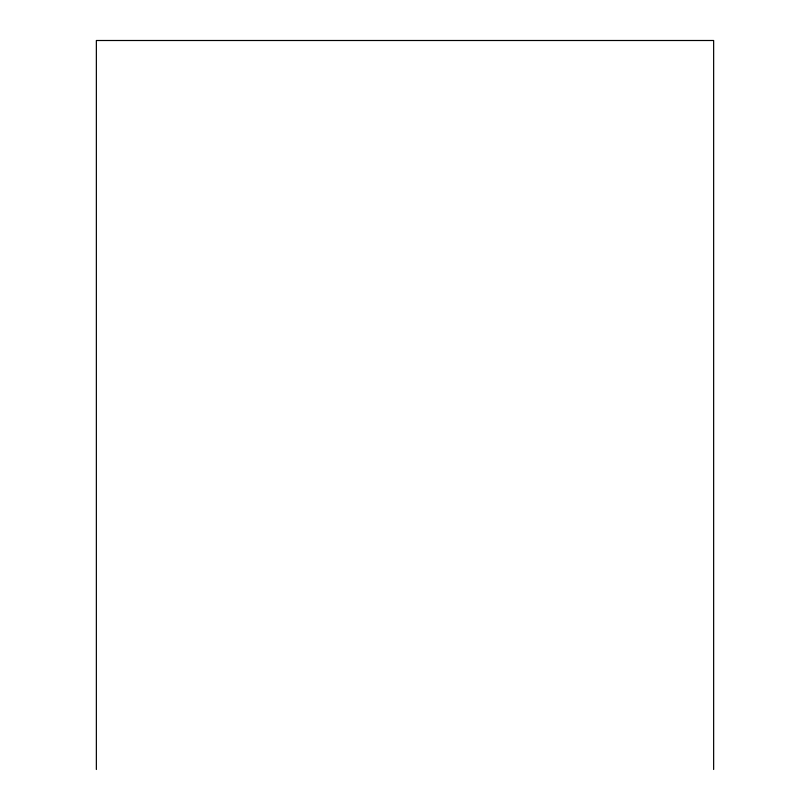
<?xml version="1.0" encoding="UTF-8"?>
<svg xmlns="http://www.w3.org/2000/svg" width="810" height="810" viewBox="0 0 810 810"><rect width="100%" height="100%" fill="white"/><g stroke="black" fill="none" stroke-linecap="round" stroke-linejoin="round"><path stroke-width="1.21" d="M713.64 769.5L713.64 40.5L96.36 40.5L96.36 769.5"/></g></svg>
